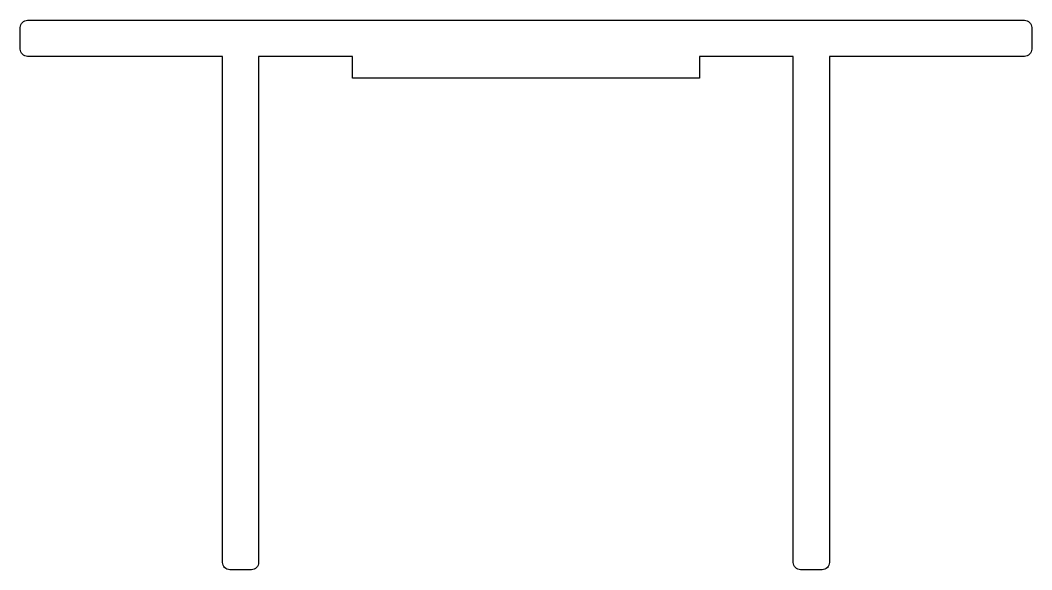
# Model space of a CAD drawing. Extents: x 127.5 to 197.5, y 200.3 to 238.3.
import ezdxf

# ---------------------------------------------------------------- set-up
doc = ezdxf.new("R2010")
doc.units = 0
doc.layers.get('0').update_dxf_attribs({"linetype": 'CONTINUOUS'})

msp = doc.modelspace()

# ---------------------------------------------------------------- linework, layer by layer
msp.add_lwpolyline([(162.481, 234.251), (150.481, 234.251), (150.481, 235.751), (143.981, 235.751), (143.981, 200.751, -0.414214), (143.481, 200.251), (141.981, 200.251, -0.414214), (141.481, 200.751), (141.481, 235.751), (127.981, 235.751, -0.414214), (127.481, 236.251), (127.481, 237.751, -0.414214), (127.981, 238.251), (162.481, 238.251), (196.981, 238.251, -0.414214), (197.481, 237.751), (197.481, 236.251, -0.414214), (196.981, 235.751), (183.481, 235.751), (183.481, 200.751, -0.414214), (182.981, 200.251), (181.481, 200.251, -0.414214), (180.981, 200.751), (180.981, 235.751), (174.481, 235.751), (174.481, 234.251)], format="xyb", close=True)

doc.saveas('drawing.dxf')
